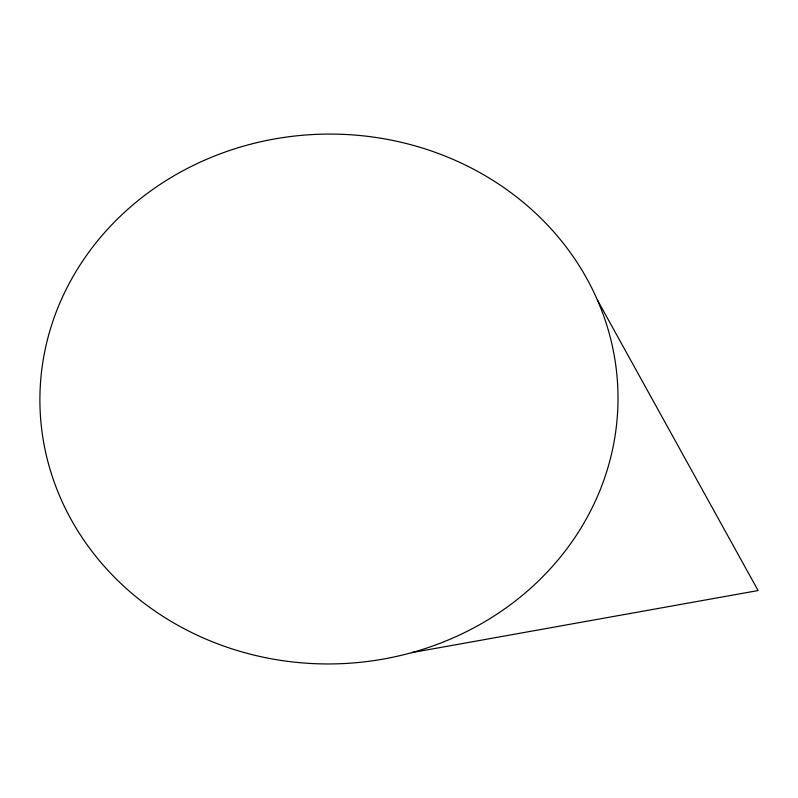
<?xml version="1.0" encoding="UTF-8"?>
<svg xmlns="http://www.w3.org/2000/svg" width="798" height="798" viewBox="0 0 798 798"><rect width="100%" height="100%" fill="white"/><g stroke="black" fill="none" stroke-linecap="round" stroke-linejoin="round"><path stroke-width="1.2" d="M411.509 652.684L758.1 590.55L597.413 300.028M185.705 629.532A289.066 264.936 -1 0 0 618.001 396.835A289.066 264.936 -1 0 0 183.151 170.652A289.066 264.936 -1 0 0 185.705 629.532"/></g></svg>
